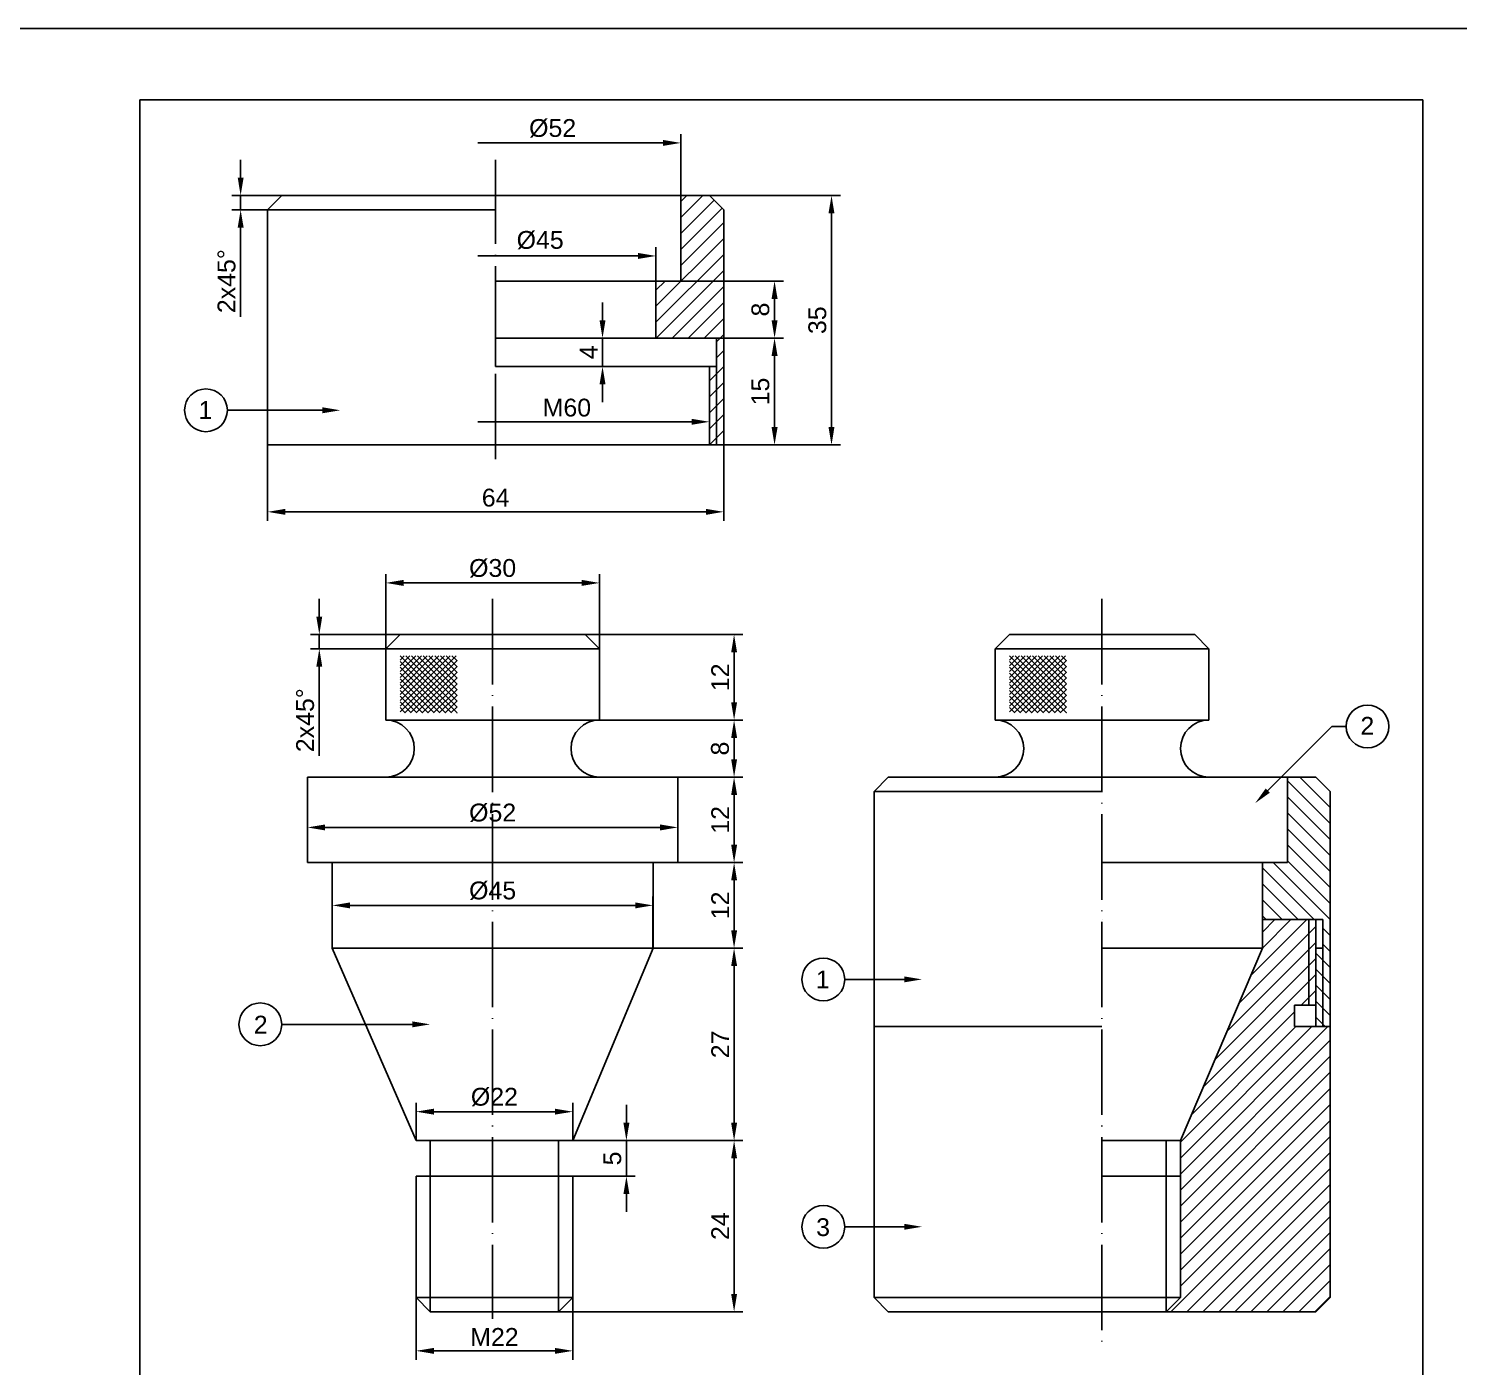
# Model space of a CAD drawing. Header units: millimetres. Extents: x 4357 to 9851, y 1421 to 2962.
# Drawn here: x 4781.7 to 4982.3, y 1530.8 to 1718.5 of the extents above; entities that cross this region are included whole.
import ezdxf

# ---------------------------------------------------------------- set-up
doc = ezdxf.new("R2010")
doc.units = ezdxf.units.MM
doc.linetypes.add('ACAD_ISO04W100', pattern=[30, 24, -3, 0, -3])
for name, color, linetype in [('010_formato', 5, 'Continuous'), ('015_cajetin', 4, 'Continuous'), ('030_linea_continua_gruesa', 7, 'Continuous'), ('031_linea_continua_fina', 4, 'Continuous'), ('034_ejes', 2, 'Continuous'), ('035_rayados_sombreados', 3, 'Continuous'), ('040_cotas', 1, 'Continuous')]:
    doc.layers.add(name, color=color, linetype=linetype)
doc.styles.add('Arial 2.5', font='arial.ttf', dxfattribs={"height": 2.5})
doc.dimstyles.new('Arial 2.5', dxfattribs={"dimtxt": 2.5, "dimasz": 2.5, "dimexe": 1.25, "dimexo": 0, "dimgap": 0.7, "dimtad": 1, "dimtxsty": 'Arial 2.5', "dimcen": 2.5, "dimadec": 0, "dimazin": 0, "dimtfac": 1, "dimtmove": 0, "dimatfit": 3, "dimfxl": 1, "dimarcsym": 0})

# ---------------------------------------------------------------- blocks, each defined once
blk = doc.blocks.new('*D25')
at = {"layer": '040_cotas', "color": 0, "lineweight": -2, "transparency": 16777216}
for p, q in [((4831.83, 1631.47), (4831.83, 1641.96)), ((4861.83, 1631.47), (4861.83, 1641.96)), ((4834.33, 1640.71), (4859.33, 1640.71))]:
    blk.add_line(p, q, dxfattribs=at)
at = {"layer": '040_cotas', "color": 0, "transparency": 16777216}
for points in [[(4834.33, 1641.13), (4834.33, 1640.29), (4831.83, 1640.71)], [(4859.33, 1641.13), (4859.33, 1640.29), (4861.83, 1640.71)]]:
    blk.add_solid(points, dxfattribs=at)
at = {"layer": 'Defpoints', "color": 0, "transparency": 16777216}
for p in [(4861.83, 1640.71), (4831.83, 1631.47), (4861.83, 1631.47)]:
    blk.add_point(p, dxfattribs=at)
at = {"layer": '040_cotas', "color": 0, "transparency": 16777216, "insert": (4846.83, 1642.76), "char_height": 2.5, "attachment_point": 5, "style": 'Arial 2.5'}
blk.add_mtext('%%C30', dxfattribs=at)
blk = doc.blocks.new('*D26')
at = {"layer": '040_cotas', "color": 0, "lineweight": -2, "transparency": 16777216}
for p, q in [((4859.83, 1633.47), (4881.96, 1633.47)), ((4880.71, 1630.97), (4880.71, 1623.97)), ((4861.83, 1621.47), (4881.96, 1621.47))]:
    blk.add_line(p, q, dxfattribs=at)
at = {"layer": '040_cotas', "color": 0, "transparency": 16777216}
for points in [[(4880.3, 1630.97), (4881.13, 1630.97), (4880.71, 1633.47)], [(4880.3, 1623.97), (4881.13, 1623.97), (4880.71, 1621.47)]]:
    blk.add_solid(points, dxfattribs=at)
at = {"layer": 'Defpoints', "color": 0, "transparency": 16777216}
for p in [(4859.83, 1633.47), (4861.83, 1621.47), (4880.71, 1621.47)]:
    blk.add_point(p, dxfattribs=at)
at = {"layer": '040_cotas', "color": 0, "transparency": 16777216, "insert": (4878.76, 1627.47), "char_height": 2.5, "attachment_point": 5, "rotation": 90, "style": 'Arial 2.5'}
blk.add_mtext('12', dxfattribs=at)
blk = doc.blocks.new('*D27')
at = {"layer": '040_cotas', "color": 0, "lineweight": -2, "transparency": 16777216}
for p, q in [((4861.83, 1621.47), (4881.96, 1621.47)), ((4880.71, 1618.97), (4880.71, 1615.97)), ((4861.83, 1613.47), (4881.96, 1613.47))]:
    blk.add_line(p, q, dxfattribs=at)
at = {"layer": '040_cotas', "color": 0, "transparency": 16777216}
for points in [[(4880.3, 1618.97), (4881.13, 1618.97), (4880.71, 1621.47)], [(4880.3, 1615.97), (4881.13, 1615.97), (4880.71, 1613.47)]]:
    blk.add_solid(points, dxfattribs=at)
at = {"layer": 'Defpoints', "color": 0, "transparency": 16777216}
for p in [(4861.83, 1621.47), (4861.83, 1613.47), (4880.71, 1613.47)]:
    blk.add_point(p, dxfattribs=at)
at = {"layer": '040_cotas', "color": 0, "transparency": 16777216, "insert": (4878.74, 1617.47), "char_height": 2.5, "attachment_point": 5, "rotation": 90, "style": 'Arial 2.5'}
blk.add_mtext('8', dxfattribs=at)
blk = doc.blocks.new('*D28')
at = {"layer": '040_cotas', "color": 0, "lineweight": -2, "transparency": 16777216}
for p, q in [((4872.83, 1613.47), (4881.96, 1613.47)), ((4880.71, 1610.97), (4880.71, 1603.97)), ((4872.83, 1601.47), (4881.96, 1601.47))]:
    blk.add_line(p, q, dxfattribs=at)
at = {"layer": '040_cotas', "color": 0, "transparency": 16777216}
for points in [[(4880.3, 1610.97), (4881.13, 1610.97), (4880.71, 1613.47)], [(4880.3, 1603.97), (4881.13, 1603.97), (4880.71, 1601.47)]]:
    blk.add_solid(points, dxfattribs=at)
at = {"layer": 'Defpoints', "color": 0, "transparency": 16777216}
for p in [(4872.83, 1613.47), (4872.83, 1601.47), (4880.71, 1601.47)]:
    blk.add_point(p, dxfattribs=at)
at = {"layer": '040_cotas', "color": 0, "transparency": 16777216, "insert": (4878.76, 1607.47), "char_height": 2.5, "attachment_point": 5, "rotation": 90, "style": 'Arial 2.5'}
blk.add_mtext('12', dxfattribs=at)
blk = doc.blocks.new('*D29')
at = {"layer": '040_cotas', "color": 0, "lineweight": -2, "transparency": 16777216}
for p, q in [((4872.83, 1601.47), (4881.96, 1601.47)), ((4880.71, 1598.97), (4880.71, 1591.97)), ((4869.33, 1589.47), (4881.96, 1589.47))]:
    blk.add_line(p, q, dxfattribs=at)
at = {"layer": '040_cotas', "color": 0, "transparency": 16777216}
for points in [[(4880.3, 1598.97), (4881.13, 1598.97), (4880.71, 1601.47)], [(4880.3, 1591.97), (4881.13, 1591.97), (4880.71, 1589.47)]]:
    blk.add_solid(points, dxfattribs=at)
at = {"layer": 'Defpoints', "color": 0, "transparency": 16777216}
for p in [(4872.83, 1601.47), (4869.33, 1589.47), (4880.71, 1589.47)]:
    blk.add_point(p, dxfattribs=at)
at = {"layer": '040_cotas', "color": 0, "transparency": 16777216, "insert": (4878.76, 1595.47), "char_height": 2.5, "attachment_point": 5, "rotation": 90, "style": 'Arial 2.5'}
blk.add_mtext('12', dxfattribs=at)
blk = doc.blocks.new('*D30')
at = {"layer": '040_cotas', "color": 0, "lineweight": -2, "transparency": 16777216}
for p, q in [((4869.33, 1589.47), (4881.96, 1589.47)), ((4880.71, 1586.97), (4880.71, 1564.97)), ((4857.83, 1562.47), (4881.96, 1562.47))]:
    blk.add_line(p, q, dxfattribs=at)
at = {"layer": '040_cotas', "color": 0, "transparency": 16777216}
for points in [[(4880.3, 1586.97), (4881.13, 1586.97), (4880.71, 1589.47)], [(4880.3, 1564.97), (4881.13, 1564.97), (4880.71, 1562.47)]]:
    blk.add_solid(points, dxfattribs=at)
at = {"layer": 'Defpoints', "color": 0, "transparency": 16777216}
for p in [(4869.33, 1589.47), (4857.83, 1562.47), (4880.71, 1562.47)]:
    blk.add_point(p, dxfattribs=at)
at = {"layer": '040_cotas', "color": 0, "transparency": 16777216, "insert": (4878.76, 1575.97), "char_height": 2.5, "attachment_point": 5, "rotation": 90, "style": 'Arial 2.5'}
blk.add_mtext('27', dxfattribs=at)
blk = doc.blocks.new('*D31')
at = {"layer": '040_cotas', "color": 0, "lineweight": -2, "transparency": 16777216}
for p, q in [((4857.83, 1562.47), (4881.96, 1562.47)), ((4880.71, 1559.97), (4880.71, 1540.97)), ((4856.08, 1538.47), (4881.96, 1538.47))]:
    blk.add_line(p, q, dxfattribs=at)
at = {"layer": '040_cotas', "color": 0, "transparency": 16777216}
for points in [[(4880.3, 1559.97), (4881.13, 1559.97), (4880.71, 1562.47)], [(4880.3, 1540.97), (4881.13, 1540.97), (4880.71, 1538.47)]]:
    blk.add_solid(points, dxfattribs=at)
at = {"layer": 'Defpoints', "color": 0, "transparency": 16777216}
for p in [(4857.83, 1562.47), (4856.08, 1538.47), (4880.71, 1538.47)]:
    blk.add_point(p, dxfattribs=at)
at = {"layer": '040_cotas', "color": 0, "transparency": 16777216, "insert": (4878.76, 1550.47), "char_height": 2.5, "attachment_point": 5, "rotation": 90, "style": 'Arial 2.5'}
blk.add_mtext('24', dxfattribs=at)
blk = doc.blocks.new('*D32')
at = {"layer": '040_cotas', "color": 0, "lineweight": -2, "transparency": 16777216}
for p, q in [((4865.6, 1564.97), (4865.6, 1567.47)), ((4858.08, 1562.47), (4866.85, 1562.47)), ((4865.6, 1562.47), (4865.6, 1557.47)), ((4858.08, 1557.47), (4866.85, 1557.47)), ((4865.6, 1554.97), (4865.6, 1552.47))]:
    blk.add_line(p, q, dxfattribs=at)
at = {"layer": '040_cotas', "color": 0, "transparency": 16777216}
for points in [[(4865.18, 1564.97), (4866.02, 1564.97), (4865.6, 1562.47)], [(4865.18, 1554.97), (4866.02, 1554.97), (4865.6, 1557.47)]]:
    blk.add_solid(points, dxfattribs=at)
at = {"layer": 'Defpoints', "color": 0, "transparency": 16777216}
for p in [(4858.08, 1562.47), (4858.08, 1557.47), (4865.6, 1557.47)]:
    blk.add_point(p, dxfattribs=at)
at = {"layer": '040_cotas', "color": 0, "transparency": 16777216, "insert": (4863.63, 1559.97), "char_height": 2.5, "attachment_point": 5, "rotation": 90, "style": 'Arial 2.5'}
blk.add_mtext('5', dxfattribs=at)
blk = doc.blocks.new('*D33')
at = {"layer": '040_cotas', "color": 0, "lineweight": -2, "transparency": 16777216}
for p, q in [((4836.08, 1540.47), (4836.08, 1531.73)), ((4858.08, 1540.47), (4858.08, 1531.73)), ((4838.58, 1532.98), (4855.58, 1532.98))]:
    blk.add_line(p, q, dxfattribs=at)
at = {"layer": '040_cotas', "color": 0, "transparency": 16777216}
for points in [[(4838.58, 1533.39), (4838.58, 1532.56), (4836.08, 1532.98)], [(4855.58, 1533.39), (4855.58, 1532.56), (4858.08, 1532.98)]]:
    blk.add_solid(points, dxfattribs=at)
at = {"layer": 'Defpoints', "color": 0, "transparency": 16777216}
for p in [(4836.08, 1540.47), (4858.08, 1540.47), (4858.08, 1532.98)]:
    blk.add_point(p, dxfattribs=at)
at = {"layer": '040_cotas', "color": 0, "transparency": 16777216, "insert": (4847.08, 1534.93), "char_height": 2.5, "attachment_point": 5, "style": 'Arial 2.5'}
blk.add_mtext('M22', dxfattribs=at)
blk = doc.blocks.new('*D34')
at = {"layer": '040_cotas', "color": 0, "lineweight": -2, "transparency": 16777216}
for p, q in [((4836.08, 1562.47), (4836.08, 1567.78)), ((4858.08, 1562.47), (4858.08, 1567.78)), ((4838.58, 1566.53), (4855.58, 1566.53))]:
    blk.add_line(p, q, dxfattribs=at)
at = {"layer": '040_cotas', "color": 0, "transparency": 16777216}
for points in [[(4838.58, 1566.95), (4838.58, 1566.12), (4836.08, 1566.53)], [(4855.58, 1566.95), (4855.58, 1566.12), (4858.08, 1566.53)]]:
    blk.add_solid(points, dxfattribs=at)
at = {"layer": 'Defpoints', "color": 0, "transparency": 16777216}
for p in [(4858.08, 1566.53), (4836.08, 1562.47), (4858.08, 1562.47)]:
    blk.add_point(p, dxfattribs=at)
at = {"layer": '040_cotas', "color": 0, "transparency": 16777216, "insert": (4847.08, 1568.58), "char_height": 2.5, "attachment_point": 5, "style": 'Arial 2.5'}
blk.add_mtext('%%C22', dxfattribs=at)
blk = doc.blocks.new('*D35')
at = {"layer": '040_cotas', "color": 0, "lineweight": -2, "transparency": 16777216}
for p, q in [((4824.33, 1589.47), (4824.33, 1596.72)), ((4826.83, 1595.47), (4866.83, 1595.47)), ((4869.33, 1589.47), (4869.33, 1596.72))]:
    blk.add_line(p, q, dxfattribs=at)
at = {"layer": '040_cotas', "color": 0, "transparency": 16777216}
for points in [[(4826.83, 1595.89), (4826.83, 1595.05), (4824.33, 1595.47)], [(4866.83, 1595.89), (4866.83, 1595.05), (4869.33, 1595.47)]]:
    blk.add_solid(points, dxfattribs=at)
at = {"layer": 'Defpoints', "color": 0, "transparency": 16777216}
for p in [(4869.33, 1595.47), (4824.33, 1589.47), (4869.33, 1589.47)]:
    blk.add_point(p, dxfattribs=at)
at = {"layer": '040_cotas', "color": 0, "transparency": 16777216, "insert": (4846.83, 1597.52), "char_height": 2.5, "width": 3.7005, "attachment_point": 5, "style": 'Arial 2.5'}
blk.add_mtext('%%C45', dxfattribs=at)
blk = doc.blocks.new('*D36')
at = {"layer": '040_cotas', "color": 0, "lineweight": -2, "transparency": 16777216}
for p, q in [((4820.83, 1601.47), (4820.83, 1607.66)), ((4872.83, 1601.47), (4872.83, 1607.66)), ((4823.33, 1606.41), (4870.33, 1606.41))]:
    blk.add_line(p, q, dxfattribs=at)
at = {"layer": '040_cotas', "color": 0, "transparency": 16777216}
for points in [[(4823.33, 1606.82), (4823.33, 1605.99), (4820.83, 1606.41)], [(4870.33, 1606.82), (4870.33, 1605.99), (4872.83, 1606.41)]]:
    blk.add_solid(points, dxfattribs=at)
at = {"layer": 'Defpoints', "color": 0, "transparency": 16777216}
for p in [(4872.83, 1606.41), (4820.83, 1601.47), (4872.83, 1601.47)]:
    blk.add_point(p, dxfattribs=at)
at = {"layer": '040_cotas', "color": 0, "transparency": 16777216, "insert": (4846.83, 1608.45), "char_height": 2.5, "attachment_point": 5, "style": 'Arial 2.5'}
blk.add_mtext('%%C52', dxfattribs=at)
blk = doc.blocks.new('*D37')
at = {"layer": '040_cotas', "color": 0, "lineweight": -2, "transparency": 16777216}
for p, q in [((4822.51, 1635.97), (4822.51, 1638.47)), ((4833.83, 1633.47), (4821.26, 1633.47)), ((4822.51, 1633.47), (4822.51, 1631.47)), ((4831.83, 1631.47), (4821.26, 1631.47)), ((4822.51, 1628.97), (4822.51, 1616.44))]:
    blk.add_line(p, q, dxfattribs=at)
at = {"layer": '040_cotas', "color": 0, "transparency": 16777216}
for points in [[(4822.09, 1635.97), (4822.92, 1635.97), (4822.51, 1633.47)], [(4822.09, 1628.97), (4822.92, 1628.97), (4822.51, 1631.47)]]:
    blk.add_solid(points, dxfattribs=at)
at = {"layer": 'Defpoints', "color": 0, "transparency": 16777216}
for p in [(4822.51, 1633.47), (4833.83, 1633.47), (4831.83, 1631.47)]:
    blk.add_point(p, dxfattribs=at)
at = {"layer": '040_cotas', "color": 0, "transparency": 16777216, "insert": (4820.53, 1621.45), "char_height": 2.5, "width": 1.6559, "attachment_point": 5, "rotation": 90, "style": 'Arial 2.5'}
blk.add_mtext('2x45%%D', dxfattribs=at)
blk = doc.blocks.new('*D38')
at = {"layer": '040_cotas', "color": 0, "lineweight": -2, "transparency": 16777216}
for p, q in [((4878.25, 1675.06), (4887.64, 1675.06)), ((4886.39, 1662.56), (4886.39, 1672.56)), ((4879.25, 1660.06), (4887.64, 1660.06))]:
    blk.add_line(p, q, dxfattribs=at)
at = {"layer": '040_cotas', "color": 0, "transparency": 16777216}
for points in [[(4885.97, 1672.56), (4886.81, 1672.56), (4886.39, 1675.06)], [(4885.97, 1662.56), (4886.81, 1662.56), (4886.39, 1660.06)]]:
    blk.add_solid(points, dxfattribs=at)
at = {"layer": 'Defpoints', "color": 0, "transparency": 16777216}
for p in [(4878.25, 1675.06), (4886.39, 1675.06), (4879.25, 1660.06)]:
    blk.add_point(p, dxfattribs=at)
at = {"layer": '040_cotas', "color": 0, "transparency": 16777216, "insert": (4884.41, 1667.56), "char_height": 2.5, "attachment_point": 5, "rotation": 90, "style": 'Arial 2.5'}
blk.add_mtext('15', dxfattribs=at)
blk = doc.blocks.new('*D39')
at = {"layer": '040_cotas', "color": 0, "lineweight": -2, "transparency": 16777216}
for p, q in [((4877.25, 1695.06), (4895.63, 1695.06)), ((4894.38, 1662.56), (4894.38, 1692.56)), ((4879.25, 1660.06), (4895.63, 1660.06))]:
    blk.add_line(p, q, dxfattribs=at)
at = {"layer": '040_cotas', "color": 0, "transparency": 16777216}
for points in [[(4893.96, 1692.56), (4894.79, 1692.56), (4894.38, 1695.06)], [(4893.96, 1662.56), (4894.79, 1662.56), (4894.38, 1660.06)]]:
    blk.add_solid(points, dxfattribs=at)
at = {"layer": 'Defpoints', "color": 0, "transparency": 16777216}
for p in [(4877.25, 1695.06), (4894.38, 1695.06), (4879.25, 1660.06)]:
    blk.add_point(p, dxfattribs=at)
at = {"layer": '040_cotas', "color": 0, "transparency": 16777216, "insert": (4892.4, 1677.56), "char_height": 2.5, "attachment_point": 5, "rotation": 90, "style": 'Arial 2.5'}
blk.add_mtext('35', dxfattribs=at)
blk = doc.blocks.new('*D40')
at = {"layer": '040_cotas', "color": 0, "lineweight": -2, "transparency": 16777216}
for p, q in [((4873.25, 1683.06), (4887.64, 1683.06)), ((4886.39, 1677.56), (4886.39, 1680.56)), ((4879.25, 1675.06), (4887.64, 1675.06))]:
    blk.add_line(p, q, dxfattribs=at)
at = {"layer": '040_cotas', "color": 0, "transparency": 16777216}
for points in [[(4885.97, 1680.56), (4886.81, 1680.56), (4886.39, 1683.06)], [(4885.97, 1677.56), (4886.81, 1677.56), (4886.39, 1675.06)]]:
    blk.add_solid(points, dxfattribs=at)
at = {"layer": 'Defpoints', "color": 0, "transparency": 16777216}
for p in [(4873.25, 1683.06), (4886.39, 1683.06), (4879.25, 1675.06)]:
    blk.add_point(p, dxfattribs=at)
at = {"layer": '040_cotas', "color": 0, "transparency": 16777216, "insert": (4884.41, 1679.06), "char_height": 2.5, "attachment_point": 5, "rotation": 90, "style": 'Arial 2.5'}
blk.add_mtext('8', dxfattribs=at)
blk = doc.blocks.new('*D41')
at = {"layer": '040_cotas', "color": 0, "lineweight": -2, "transparency": 16777216}
for p, q in [((4862.25, 1677.56), (4862.25, 1680.06)), ((4862.25, 1675.06), (4863.5, 1675.06)), ((4862.25, 1671.06), (4862.25, 1675.06)), ((4862.25, 1671.06), (4863.5, 1671.06)), ((4862.25, 1668.56), (4862.25, 1666.06))]:
    blk.add_line(p, q, dxfattribs=at)
at = {"layer": '040_cotas', "color": 0, "transparency": 16777216}
for points in [[(4861.83, 1677.56), (4862.67, 1677.56), (4862.25, 1675.06)], [(4861.83, 1668.56), (4862.67, 1668.56), (4862.25, 1671.06)]]:
    blk.add_solid(points, dxfattribs=at)
at = {"layer": 'Defpoints', "color": 0, "transparency": 16777216}
for p in [(4862.25, 1675.06), (4862.25, 1675.06), (4862.25, 1671.06)]:
    blk.add_point(p, dxfattribs=at)
at = {"layer": '040_cotas', "color": 0, "transparency": 16777216, "insert": (4860.3, 1673.06), "char_height": 2.5, "attachment_point": 5, "rotation": 90, "style": 'Arial 2.5'}
blk.add_mtext('4', dxfattribs=at)
blk = doc.blocks.new('*D42')
at = {"layer": '040_cotas', "color": 0, "lineweight": -2, "transparency": 16777216}
for p, q in [((4815.25, 1660.06), (4815.25, 1649.43)), ((4879.25, 1660.06), (4879.25, 1649.43)), ((4817.75, 1650.68), (4876.75, 1650.68))]:
    blk.add_line(p, q, dxfattribs=at)
at = {"layer": '040_cotas', "color": 0, "transparency": 16777216}
for points in [[(4817.75, 1651.1), (4817.75, 1650.26), (4815.25, 1650.68)], [(4876.75, 1651.1), (4876.75, 1650.26), (4879.25, 1650.68)]]:
    blk.add_solid(points, dxfattribs=at)
at = {"layer": 'Defpoints', "color": 0, "transparency": 16777216}
for p in [(4815.25, 1660.06), (4879.25, 1660.06), (4879.25, 1650.68)]:
    blk.add_point(p, dxfattribs=at)
at = {"layer": '040_cotas', "color": 0, "transparency": 16777216, "insert": (4847.25, 1652.66), "char_height": 2.5, "attachment_point": 5, "style": 'Arial 2.5'}
blk.add_mtext('64', dxfattribs=at)
blk = doc.blocks.new('*D43')
at = {"layer": '040_cotas', "color": 0, "lineweight": -2, "transparency": 16777216}
for p, q in [((4811.47, 1697.56), (4811.47, 1700.06)), ((4817.25, 1695.06), (4810.22, 1695.06)), ((4811.47, 1695.06), (4811.47, 1693.06)), ((4815.25, 1693.06), (4810.22, 1693.06)), ((4811.47, 1690.56), (4811.47, 1678.02))]:
    blk.add_line(p, q, dxfattribs=at)
at = {"layer": '040_cotas', "color": 0, "transparency": 16777216}
for points in [[(4811.06, 1697.56), (4811.89, 1697.56), (4811.47, 1695.06)], [(4811.06, 1690.56), (4811.89, 1690.56), (4811.47, 1693.06)]]:
    blk.add_solid(points, dxfattribs=at)
at = {"layer": 'Defpoints', "color": 0, "transparency": 16777216}
for p in [(4817.25, 1695.06), (4811.47, 1693.06), (4815.25, 1693.06)]:
    blk.add_point(p, dxfattribs=at)
at = {"layer": '040_cotas', "color": 0, "transparency": 16777216, "insert": (4809.5, 1683.04), "char_height": 2.5, "attachment_point": 5, "rotation": 90, "style": 'Arial 2.5'}
blk.add_mtext('2x45%%D', dxfattribs=at)

msp = doc.modelspace()

# ---------------------------------------------------------------- hatches: boundary and pattern name
at = {"layer": '035_rayados_sombreados'}
h = msp.add_hatch(dxfattribs=at)
h.set_pattern_fill('ANSI31', color=256, scale=0.5)
h.paths.add_polyline_path([(4879.25, 1693.057), (4877.25, 1695.057), (4873.25, 1695.057), (4873.25, 1683.057), (4869.75, 1683.057), (4869.75, 1675.057), (4877.25, 1675.057), (4878.25, 1675.057), (4878.25, 1671.057), (4877.25, 1671.057), (4877.25, 1660.057), (4879.25, 1660.057), (4879.25, 1675.057)])
h = msp.add_hatch(dxfattribs=at)
h.set_pattern_fill('ANSI37', color=256, scale=0.18)
h.set_pattern_definition([(45, (5, 0), (-0.404111525, 0.404111525), []), (135, (5, 0), (-0.404111525, -0.404111525), [])])
h.paths.add_polyline_path([(4841.832, 1630.472), (4833.832, 1630.472), (4833.832, 1622.472), (4841.832, 1622.472)])
h = msp.add_hatch(dxfattribs=at)
h.set_pattern_fill('ANSI37', color=256, scale=0.18)
h.set_pattern_definition([(45, (90.5113, 0), (-0.404111525, 0.404111525), []), (135, (90.5113, 0), (-0.404111525, -0.404111525), [])])
h.paths.add_polyline_path([(4927.343, 1630.472), (4919.343, 1630.472), (4919.343, 1622.472), (4927.343, 1622.472)])
h = msp.add_hatch(dxfattribs=at)
h.set_pattern_fill('ANSI31', color=256, scale=0.5, angle=90)
h.paths.add_polyline_path([(4964.343, 1611.46), (4962.343, 1613.46), (4958.343, 1613.46), (4958.343, 1601.472), (4954.843, 1601.472), (4954.843, 1593.472), (4962.335, 1593.472), (4963.335, 1593.472), (4963.335, 1589.472), (4962.335, 1589.472), (4962.335, 1581.472), (4962.335, 1578.472), (4964.343, 1578.472)])
h = msp.add_hatch(dxfattribs=at)
h.set_pattern_fill('ANSI31', color=256, scale=0.5)
h.paths.add_polyline_path([(4964.343, 1578.472), (4959.343, 1578.472), (4959.343, 1581.472), (4962.335, 1581.472), (4962.335, 1593.472), (4954.843, 1593.472), (4954.843, 1589.472), (4943.343, 1562.472), (4943.343, 1557.472), (4943.343, 1540.472), (4941.343, 1538.472), (4962.343, 1538.472), (4964.343, 1540.472)])

# ---------------------------------------------------------------- linework, layer by layer
at = {"layer": '010_formato'}
msp.add_line((4777.343, 1718.472), (4987.343, 1718.472), dxfattribs=at)
at = {"layer": '015_cajetin'}
for p, q in [((4797.343, 1708.472), (4977.343, 1708.472)), ((4797.343, 1431.472), (4797.343, 1708.472)), ((4977.343, 1708.472), (4977.343, 1431.472))]:
    msp.add_line(p, q, dxfattribs=at)
at = {"layer": '030_linea_continua_gruesa'}
for p, q in [((4817.25, 1695.057), (4815.25, 1693.057)), ((4877.25, 1695.057), (4817.25, 1695.057)), ((4847.25, 1695.057), (4873.25, 1695.057)), ((4873.25, 1695.057), (4873.25, 1683.057)), ((4877.25, 1695.057), (4879.25, 1693.057)), ((4815.25, 1693.057), (4815.25, 1660.057)), ((4815.25, 1693.057), (4847.25, 1693.057)), ((4879.25, 1660.057), (4879.25, 1693.057)), ((4873.25, 1683.057), (4847.25, 1683.057)), ((4847.25, 1683.057), (4869.75, 1683.057)), ((4869.75, 1683.057), (4869.75, 1675.057)), ((4879.25, 1675.057), (4879.25, 1683.057)), ((4877.25, 1675.057), (4847.25, 1675.057)), ((4847.25, 1675.057), (4847.25, 1671.057)), ((4877.25, 1675.057), (4878.25, 1675.057)), ((4878.25, 1675.057), (4878.25, 1671.057)), ((4879.25, 1660.057), (4879.25, 1675.057)), ((4847.25, 1671.057), (4877.25, 1671.057)), ((4877.25, 1671.057), (4877.25, 1660.057)), ((4878.25, 1671.057), (4877.25, 1671.057)), ((4815.25, 1660.057), (4879.25, 1660.057)), ((4833.832, 1633.472), (4831.832, 1631.472)), ((4833.832, 1633.472), (4859.832, 1633.472)), ((4859.832, 1633.472), (4861.832, 1631.472)), ((4919.343, 1633.472), (4917.343, 1631.472)), ((4919.343, 1633.472), (4945.343, 1633.472)), ((4945.343, 1633.472), (4947.343, 1631.472)), ((4831.832, 1621.472), (4831.832, 1631.472)), ((4831.832, 1631.472), (4861.832, 1631.472)), ((4861.832, 1631.472), (4861.832, 1621.472)), ((4917.343, 1621.472), (4917.343, 1631.472)), ((4917.343, 1631.472), (4947.343, 1631.472)), ((4947.343, 1631.472), (4947.343, 1621.472)), ((4861.832, 1621.472), (4831.832, 1621.472)), ((4947.343, 1621.472), (4917.343, 1621.472)), ((4820.832, 1601.472), (4820.832, 1613.472)), ((4820.832, 1613.472), (4846.832, 1613.472)), ((4861.832, 1613.472), (4831.832, 1613.472)), ((4846.832, 1613.472), (4872.832, 1613.472)), ((4872.832, 1613.472), (4872.832, 1601.472)), ((4902.343, 1613.46), (4900.343, 1611.46)), ((4932.343, 1613.46), (4902.343, 1613.46)), ((4962.343, 1613.46), (4902.343, 1613.46)), ((4947.343, 1613.472), (4917.343, 1613.472)), ((4958.343, 1601.472), (4958.343, 1613.46)), ((4962.343, 1613.46), (4964.343, 1611.46)), ((4900.343, 1611.46), (4900.343, 1578.46)), ((4900.343, 1611.46), (4932.343, 1611.46)), ((4964.343, 1578.46), (4964.343, 1611.46)), ((4872.832, 1601.472), (4820.832, 1601.472)), ((4824.332, 1589.472), (4824.332, 1601.472)), ((4846.832, 1601.472), (4869.332, 1601.472)), ((4869.332, 1601.472), (4869.332, 1589.472)), ((4954.843, 1601.472), (4932.343, 1601.472)), ((4932.343, 1601.472), (4958.343, 1601.472)), ((4954.843, 1589.472), (4954.843, 1601.472)), ((4932.335, 1593.472), (4932.336, 1593.472)), ((4954.843, 1593.472), (4962.335, 1593.472)), ((4962.335, 1593.472), (4961.335, 1593.472)), ((4962.335, 1593.472), (4962.335, 1581.472)), ((4962.335, 1593.472), (4963.335, 1593.472)), ((4963.335, 1593.472), (4963.335, 1589.472)), ((4869.332, 1589.472), (4824.332, 1589.472)), ((4836.082, 1562.472), (4824.332, 1589.472)), ((4869.332, 1589.472), (4858.082, 1562.472)), ((4932.343, 1589.472), (4954.843, 1589.472)), ((4954.843, 1589.472), (4943.343, 1562.472)), ((4963.335, 1589.472), (4962.335, 1589.472)), ((4932.343, 1581.472), (4932.331, 1581.472)), ((4962.335, 1581.472), (4959.343, 1581.472)), ((4959.343, 1581.472), (4959.343, 1578.472)), ((4962.335, 1581.472), (4962.335, 1578.472)), ((4932.33, 1578.472), (4900.343, 1578.472)), ((4900.343, 1540.472), (4900.343, 1578.46)), ((4959.343, 1578.472), (4964.343, 1578.472)), ((4964.343, 1540.472), (4964.343, 1578.46)), ((4858.082, 1562.472), (4836.082, 1562.472)), ((4856.082, 1562.472), (4838.082, 1562.472)), ((4838.082, 1562.472), (4838.082, 1557.472)), ((4857.832, 1562.472), (4846.832, 1562.472)), ((4846.832, 1562.472), (4857.832, 1562.472)), ((4856.082, 1557.472), (4856.082, 1562.472)), ((4932.343, 1562.472), (4943.343, 1562.472)), ((4941.343, 1557.472), (4941.343, 1562.472)), ((4943.343, 1562.472), (4943.343, 1557.472)), ((4836.082, 1557.472), (4836.082, 1540.472)), ((4858.082, 1557.472), (4836.082, 1557.472)), ((4847.082, 1557.472), (4856.082, 1557.472)), ((4858.082, 1540.472), (4858.082, 1557.472)), ((4943.343, 1557.472), (4932.343, 1557.472)), ((4932.343, 1557.472), (4941.343, 1557.472)), ((4943.343, 1540.472), (4943.343, 1557.472)), ((4836.082, 1540.472), (4838.082, 1538.472)), ((4836.082, 1540.472), (4858.082, 1540.472)), ((4858.082, 1540.472), (4856.082, 1538.472)), ((4900.343, 1540.472), (4902.343, 1538.472)), ((4900.343, 1540.472), (4932.343, 1540.472)), ((4932.343, 1540.472), (4943.343, 1540.472)), ((4943.343, 1540.472), (4941.343, 1538.472)), ((4943.343, 1540.472), (4943.343, 1540.472)), ((4964.343, 1540.472), (4962.343, 1538.472)), ((4838.082, 1538.472), (4856.082, 1538.472)), ((4902.343, 1538.472), (4962.343, 1538.472))]:
    msp.add_line(p, q, dxfattribs=at)
msp.add_lwpolyline([(4879.25, 1693.057), (4877.25, 1695.057), (4873.25, 1695.057), (4873.25, 1683.057), (4869.75, 1683.057), (4869.75, 1675.057), (4877.25, 1675.057), (4878.25, 1675.057), (4878.25, 1671.057), (4877.25, 1671.057), (4877.25, 1660.057), (4879.25, 1660.057), (4879.25, 1675.057)], close=True, dxfattribs=at)
for centre, start, end in [((4831.832, 1617.472), 270, 90), ((4861.832, 1617.472), 90, 270), ((4917.343, 1617.472), 270, 90), ((4947.343, 1617.472), 90, 270)]:
    msp.add_arc(centre, 4, start, end, dxfattribs=at)
at = {"layer": '031_linea_continua_fina'}
for p, q in [((4878.25, 1671.057), (4878.25, 1660.057)), ((4961.335, 1581.472), (4961.335, 1593.472)), ((4963.335, 1589.472), (4963.335, 1578.472)), ((4838.082, 1557.472), (4838.082, 1538.472)), ((4856.082, 1557.472), (4856.082, 1538.472)), ((4941.343, 1557.472), (4941.343, 1538.472))]:
    msp.add_line(p, q, dxfattribs=at)
at = {"layer": '034_ejes', "linetype": 'ACAD_ISO04W100', "ltscale": 0.5}
for p, q in [((4847.25, 1658.057), (4847.25, 1700.057)), ((4846.832, 1638.472), (4846.832, 1537.472)), ((4932.33, 1638.472), (4932.33, 1533.472))]:
    msp.add_line(p, q, dxfattribs=at)
at = {"layer": '040_cotas'}
for p, q in [((4873.25, 1695.057), (4873.25, 1703.684)), ((4870.75, 1702.434), (4844.75, 1702.434)), ((4869.75, 1683.057), (4869.75, 1687.828)), ((4844.75, 1686.578), (4867.25, 1686.578)), ((4822.954, 1664.927), (4809.605, 1664.927)), ((4874.75, 1663.312), (4844.75, 1663.312)), ((4877.25, 1660.057), (4877.25, 1664.562)), ((4955.595, 1611.575), (4964.598, 1620.578)), ((4964.598, 1620.578), (4966.598, 1620.578)), ((4904.578, 1585.09), (4896.229, 1585.09)), ((4835.582, 1578.781), (4817.232, 1578.781)), ((4904.578, 1550.382), (4896.229, 1550.382))]:
    msp.add_line(p, q, dxfattribs=at)
for centre in [(4806.605, 1664.927), (4969.598, 1620.578), (4893.229, 1585.09), (4814.232, 1578.781), (4893.229, 1550.382)]:
    msp.add_circle(centre, 3, dxfattribs=at)
for points in [[(4870.75, 1702.851), (4870.75, 1702.018), (4873.25, 1702.434)], [(4867.25, 1686.995), (4867.25, 1686.162), (4869.75, 1686.578)], [(4822.954, 1665.344), (4822.954, 1664.511), (4825.454, 1664.927)], [(4874.75, 1663.728), (4874.75, 1662.895), (4877.25, 1663.312)], [(4955.89, 1611.281), (4955.3, 1611.87), (4953.827, 1609.808)], [(4904.578, 1585.506), (4904.578, 1584.673), (4907.078, 1585.09)], [(4835.582, 1579.197), (4835.582, 1578.364), (4838.082, 1578.781)], [(4904.578, 1550.799), (4904.578, 1549.965), (4907.078, 1550.382)]]:
    msp.add_solid(points, dxfattribs=at)

# ---------------------------------------------------------------- texts
at = {"layer": '040_cotas', "style": 'Arial 2.5'}
for s, p in [('1', (4805.558, 1663.719)), ('2', (4968.594, 1619.413)), ('1', (4892.18, 1583.834)), ('2', (4813.317, 1577.492)), ('3', (4892.228, 1549.083))]:
    msp.add_text(s, height=2.5, dxfattribs=at).set_placement(p)
at = {"layer": '040_cotas', "char_height": 2.5, "attachment_point": 5, "style": 'Arial 2.5'}
for s, insert in [('%%C52', (4855.25, 1704.481)), ('%%C45', (4853.5, 1688.781)), ('M60', (4857.25, 1665.288))]:
    msp.add_mtext(s, dxfattribs=dict(at, insert=insert))

# ---------------------------------------------------------------- dimensions: what is measured, and where the dimension line sits
at = {"layer": '040_cotas'}
dim = msp.add_linear_dim(base=(4811.475, 1693.057), p1=(4817.25, 1695.057), p2=(4815.25, 1693.057), angle=90, text='<>x45%%D', dimstyle='Arial 2.5', dxfattribs=at)
dim.commit()
dim.dimension.update_dxf_attribs({"geometry": '*D43', "text_midpoint": (4809.498, 1683.039)})
dim = msp.add_linear_dim(base=(4894.376, 1695.057), p1=(4879.25, 1660.057), p2=(4877.25, 1695.057), angle=90, dimstyle='Arial 2.5', dxfattribs=at)
dim.commit()
dim.dimension.update_dxf_attribs({"geometry": '*D39', "text_midpoint": (4894.376, 1677.557), "dimtype": 160})
for base, p1, p2, picture, middle in [((4886.391, 1683.057), (4879.25, 1675.057), (4873.25, 1683.057), '*D40', (4884.415, 1679.057)), ((4862.25, 1675.057), (4862.25, 1671.057), (4862.25, 1675.057), '*D41', (4860.3, 1673.057)), ((4886.391, 1675.057), (4879.25, 1660.057), (4878.25, 1675.057), '*D38', (4884.415, 1667.557)), ((4880.714, 1621.472), (4859.832, 1633.472), (4861.832, 1621.472), '*D26', (4878.759, 1627.472)), ((4880.714, 1613.472), (4861.832, 1621.472), (4861.832, 1613.472), '*D27', (4878.738, 1617.472)), ((4880.714, 1601.472), (4872.832, 1613.472), (4872.832, 1601.472), '*D28', (4878.759, 1607.472)), ((4880.714, 1589.472), (4872.832, 1601.472), (4869.332, 1589.472), '*D29', (4878.759, 1595.472)), ((4880.714, 1562.472), (4869.332, 1589.472), (4857.832, 1562.472), '*D30', (4878.759, 1575.972)), ((4865.599, 1557.472), (4858.082, 1562.472), (4858.082, 1557.472), '*D32', (4863.627, 1559.972)), ((4880.714, 1538.472), (4857.832, 1562.472), (4856.082, 1538.472), '*D31', (4878.759, 1550.472))]:
    dim = msp.add_linear_dim(base=base, p1=p1, p2=p2, angle=90, dimstyle='Arial 2.5', dxfattribs=at)
    dim.commit()
    dim.dimension.update_dxf_attribs({"geometry": picture, "text_midpoint": middle})
dim = msp.add_linear_dim(base=(4879.25, 1650.681), p1=(4815.25, 1660.057), p2=(4879.25, 1660.057), dimstyle='Arial 2.5', dxfattribs=at)
dim.commit()
dim.dimension.update_dxf_attribs({"geometry": '*D42', "text_midpoint": (4847.25, 1652.657)})
for base, p1, p2, text, picture, middle in [((4861.832, 1640.711), (4831.832, 1631.472), (4861.832, 1631.472), '%%C<>', '*D25', (4846.832, 1642.758)), ((4872.832, 1606.406), (4820.832, 1601.472), (4872.832, 1601.472), '%%C<>', '*D36', (4846.832, 1608.453)), ((4869.332, 1595.472), (4824.332, 1589.472), (4869.332, 1589.472), '%%C<>', '*D35', (4846.832, 1597.518)), ((4858.082, 1566.532), (4836.082, 1562.472), (4858.082, 1562.472), '%%C<>', '*D34', (4847.082, 1568.579)), ((4858.082, 1532.975), (4836.082, 1540.472), (4858.082, 1540.472), 'M<>', '*D33', (4847.082, 1534.93))]:
    dim = msp.add_linear_dim(base=base, p1=p1, p2=p2, text=text, dimstyle='Arial 2.5', dxfattribs=at)
    dim.commit()
    dim.dimension.update_dxf_attribs({"geometry": picture, "text_midpoint": middle})
dim = msp.add_linear_dim(base=(4822.506, 1633.472), p1=(4831.832, 1631.472), p2=(4833.832, 1633.472), angle=90, text='2x45%%D', dimstyle='Arial 2.5', dxfattribs=at)
dim.commit()
dim.dimension.update_dxf_attribs({"geometry": '*D37', "text_midpoint": (4822.506, 1621.454), "dimtype": 160})

doc.saveas('drawing.dxf')
